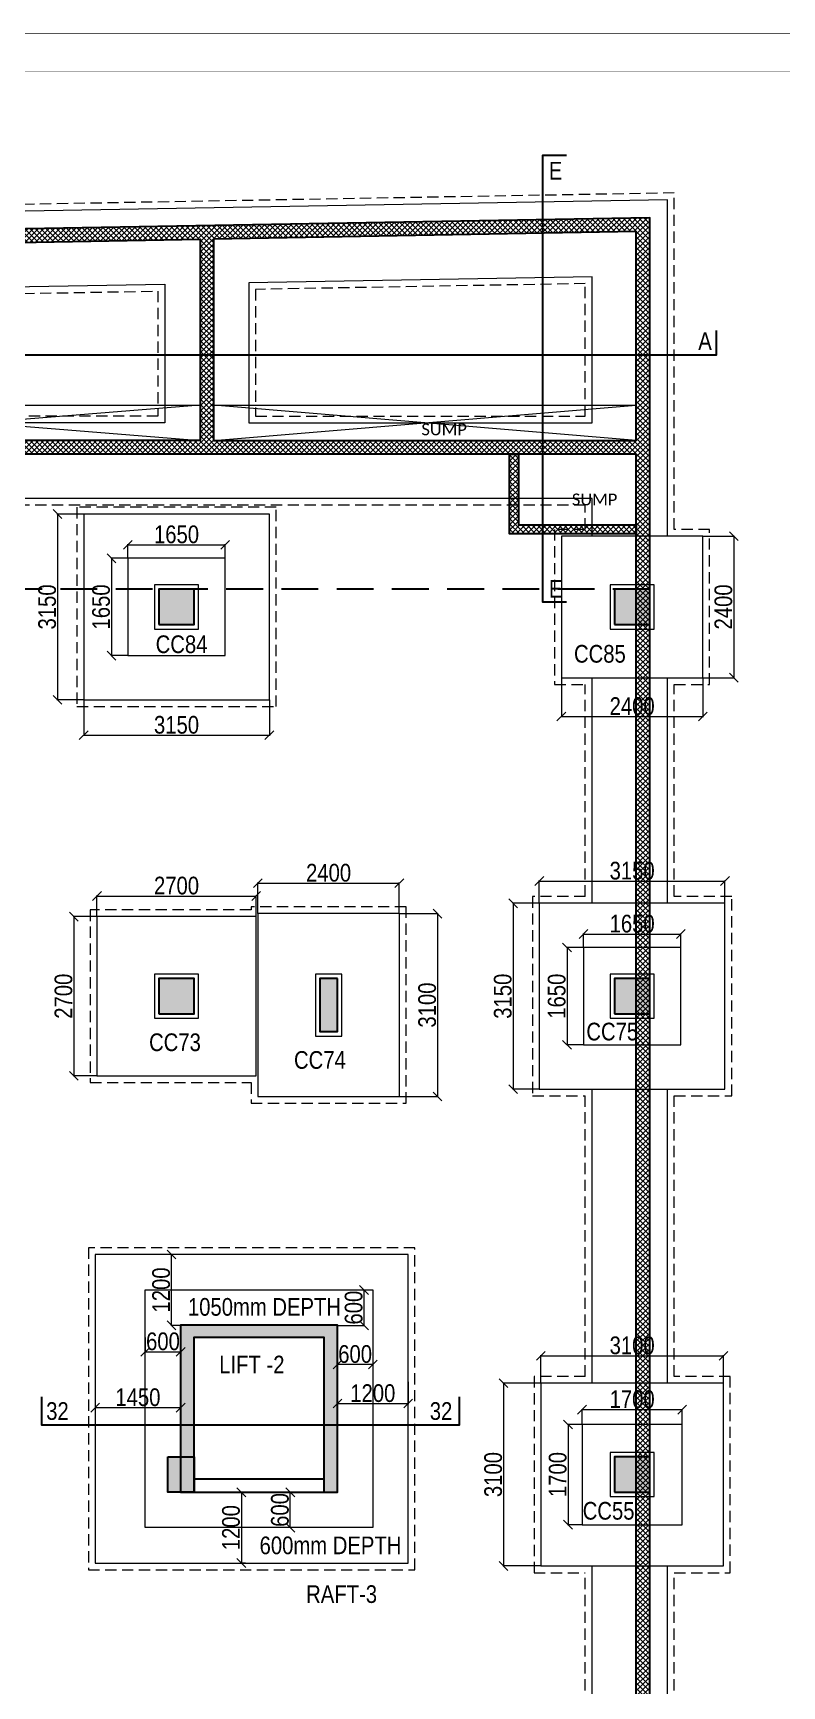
# Model space of a CAD drawing. Header units: millimetres. Extents: x 1112055 to 3390982, y -148532 to 766891.
# Drawn here: x 2920605 to 2933311, y 348168 to 376192 of the extents above; entities that cross this region are included whole.
import ezdxf

# ---------------------------------------------------------------- set-up
doc = ezdxf.new("R2010")
doc.units = ezdxf.units.MM
doc.header["$PDMODE"] = 35
doc.header["$PDSIZE"] = -25
doc.linetypes.add('DASHED2', pattern=[0.375, 0.25, -0.125])
doc.linetypes.add('Hidden', pattern=[9.525, 6.35, -3.175])
for name, color, linetype, lineweight in [('A_Cut-out', 251, 'Continuous', 9), ('B COL. NO.', 3, 'Continuous', 20), ('B FINAL COLUMN', 1, 'Continuous', 30), ('B FOOTING', 49, 'Continuous', 20), ('B FOOTING DIM', 234, 'Continuous', 9), ('B HATCH', 250, 'Continuous', 0), ('B P.C.C', 251, 'Continuous', 0), ('B TITLE BLOCK', 250, 'Continuous', 0)]:
    doc.layers.add(name, color=color, linetype=linetype, lineweight=lineweight)
doc.layers.add('B Pedestal', color=7, linetype='Continuous', lineweight=9, true_color=0x5c8948)
doc.layers.add('B-COL HT', color=7, linetype='Continuous', lineweight=0, true_color=0x4e4f45)
doc.layers.add('SXO-TEXT-AREA LOCATION', color=7, linetype='Continuous')
doc.styles.get("Standard").update_dxf_attribs({"font": 'arial.ttf'})
doc.styles.add('SWINC', font='swissc.ttf')
doc.dimstyles.new('BHOOMI', dxfattribs={"dimtxt": 230, "dimasz": 150, "dimexe": 10, "dimexo": 0, "dimgap": 25, "dimtad": 1, "dimdec": 0, "dimzin": 0, "dimdsep": 46, "dimtxsty": 'SWINC', "dimblk": 'OBLIQUE', "dimcen": 0.09, "dimclrd": 250, "dimclre": 250, "dimclrt": 256, "dimaunit": 1, "dimadec": 3, "dimazin": 0, "dimtfac": 1, "dimtdec": 0, "dimtofl": 0, "dimtmove": 1, "dimatfit": 3, "dimfxl": 100, "dimtolj": 1, "dimtzin": 0, "dimlwd": 9, "dimlwe": 5, "dimarcsym": 0})

# ---------------------------------------------------------------- blocks, each defined once
blk = doc.blocks.new('_Oblique')
at = {"color": 0, "linetype": 'ByBlock', "lineweight": -2}
blk.add_line((-0.5, -0.5), (0.5, 0.5), dxfattribs=at)
blk = doc.blocks.new('*D4994')
at = {"layer": 'B FOOTING DIM', "color": 250, "lineweight": 5, "ltscale": 0.5, "transparency": 16777216}
for p, q in [((2929944, 360687), (2929944, 360926)), ((2929944, 360916), (2931594, 360916)), ((2931594, 360687), (2931594, 360926))]:
    blk.add_line(p, q, dxfattribs=at)
at = {"layer": 'Defpoints', "color": 0, "transparency": 16777216}
for p in [(2929944, 360687), (2931594, 360916), (2931594, 360687)]:
    blk.add_point(p, dxfattribs=at)
at = {"layer": 'B FOOTING DIM', "color": 250, "lineweight": 5, "transparency": 16777216, "xscale": 150, "yscale": 150, "zscale": 150, "rotation": 180}
blk.add_blockref('_Oblique', (2929944, 360916), dxfattribs=at)
at = {"layer": 'B FOOTING DIM', "color": 250, "lineweight": 5, "transparency": 16777216, "xscale": 150, "yscale": 150, "zscale": 150}
blk.add_blockref('_Oblique', (2931594, 360916), dxfattribs=at)
at = {"layer": 'B FOOTING DIM', "transparency": 16777216, "insert": (2930769, 361091), "char_height": 300, "attachment_point": 5, "style": 'SWINC'}
blk.add_mtext('\\A1;1650', dxfattribs=at)
blk = doc.blocks.new('*D4995')
at = {"layer": 'B FOOTING DIM', "color": 250, "lineweight": 5, "ltscale": 0.5, "transparency": 16777216}
for p, q in [((2929944, 360687), (2929655, 360687)), ((2929665, 360687), (2929665, 359037)), ((2929944, 359037), (2929655, 359037))]:
    blk.add_line(p, q, dxfattribs=at)
at = {"layer": 'Defpoints', "color": 0, "transparency": 16777216}
for p in [(2929944, 360687), (2929665, 359037), (2929944, 359037)]:
    blk.add_point(p, dxfattribs=at)
at = {"layer": 'B FOOTING DIM', "color": 250, "lineweight": 5, "transparency": 16777216, "xscale": 150, "yscale": 150, "zscale": 150}
for p, rotation in [((2929665, 360687), 90), ((2929665, 359037), 270)]:
    blk.add_blockref('_Oblique', p, dxfattribs=dict(at, rotation=rotation))
at = {"layer": 'B FOOTING DIM', "transparency": 16777216, "insert": (2929490, 359862), "char_height": 300, "attachment_point": 5, "rotation": 90, "style": 'SWINC'}
blk.add_mtext('\\A1;1650', dxfattribs=at)
blk = doc.blocks.new('*D4996')
at = {"layer": 'B FOOTING DIM', "color": 250, "lineweight": 5, "ltscale": 0.5, "transparency": 16777216}
for p, q in [((2929194, 361437), (2929194, 361824)), ((2929194, 361814), (2932344, 361814)), ((2932344, 361437), (2932344, 361824))]:
    blk.add_line(p, q, dxfattribs=at)
at = {"layer": 'Defpoints', "color": 0, "transparency": 16777216}
for p in [(2932344, 361814), (2929194, 361437), (2932344, 361437)]:
    blk.add_point(p, dxfattribs=at)
at = {"layer": 'B FOOTING DIM', "color": 250, "lineweight": 5, "transparency": 16777216, "xscale": 150, "yscale": 150, "zscale": 150, "rotation": 180}
blk.add_blockref('_Oblique', (2929194, 361814), dxfattribs=at)
at = {"layer": 'B FOOTING DIM', "color": 250, "lineweight": 5, "transparency": 16777216, "xscale": 150, "yscale": 150, "zscale": 150}
blk.add_blockref('_Oblique', (2932344, 361814), dxfattribs=at)
at = {"layer": 'B FOOTING DIM', "transparency": 16777216, "insert": (2930769, 361989), "char_height": 300, "attachment_point": 5, "style": 'SWINC'}
blk.add_mtext('\\A1;3150', dxfattribs=at)
blk = doc.blocks.new('*D4997')
at = {"layer": 'B FOOTING DIM', "color": 250, "lineweight": 5, "ltscale": 0.5, "transparency": 16777216}
for p, q in [((2929194, 361437), (2928740, 361437)), ((2928750, 361437), (2928750, 358287)), ((2929194, 358287), (2928740, 358287))]:
    blk.add_line(p, q, dxfattribs=at)
at = {"layer": 'Defpoints', "color": 0, "transparency": 16777216}
for p in [(2929194, 361437), (2928750, 358287), (2929194, 358287)]:
    blk.add_point(p, dxfattribs=at)
at = {"layer": 'B FOOTING DIM', "color": 250, "lineweight": 5, "transparency": 16777216, "xscale": 150, "yscale": 150, "zscale": 150}
for p, rotation in [((2928750, 361437), 90), ((2928750, 358287), 270)]:
    blk.add_blockref('_Oblique', p, dxfattribs=dict(at, rotation=rotation))
at = {"layer": 'B FOOTING DIM', "transparency": 16777216, "insert": (2928575, 359862), "char_height": 300, "attachment_point": 5, "rotation": 90, "style": 'SWINC'}
blk.add_mtext('\\A1;3150', dxfattribs=at)
blk = doc.blocks.new('*D4998')
at = {"layer": 'B FOOTING DIM', "color": 250, "lineweight": 5, "ltscale": 0.5, "transparency": 16777216}
for p, q in [((2922214, 367287), (2922214, 367526)), ((2922214, 367516), (2923864, 367516)), ((2923864, 367287), (2923864, 367526))]:
    blk.add_line(p, q, dxfattribs=at)
at = {"layer": 'Defpoints', "color": 0, "transparency": 16777216}
for p in [(2923864, 367516), (2922214, 367287), (2923864, 367287)]:
    blk.add_point(p, dxfattribs=at)
at = {"layer": 'B FOOTING DIM', "color": 250, "lineweight": 5, "transparency": 16777216, "xscale": 150, "yscale": 150, "zscale": 150, "rotation": 180}
blk.add_blockref('_Oblique', (2922214, 367516), dxfattribs=at)
at = {"layer": 'B FOOTING DIM', "color": 250, "lineweight": 5, "transparency": 16777216, "xscale": 150, "yscale": 150, "zscale": 150}
blk.add_blockref('_Oblique', (2923864, 367516), dxfattribs=at)
at = {"layer": 'B FOOTING DIM', "transparency": 16777216, "insert": (2923039, 367691), "char_height": 300, "attachment_point": 5, "style": 'SWINC'}
blk.add_mtext('\\A1;1650', dxfattribs=at)
blk = doc.blocks.new('*D4999')
at = {"layer": 'B FOOTING DIM', "color": 250, "lineweight": 5, "ltscale": 0.5, "transparency": 16777216}
for p, q in [((2922214, 367287), (2921925, 367287)), ((2921935, 367287), (2921935, 365637)), ((2922214, 365637), (2921925, 365637))]:
    blk.add_line(p, q, dxfattribs=at)
at = {"layer": 'Defpoints', "color": 0, "transparency": 16777216}
for p in [(2922214, 367287), (2921935, 365637), (2922214, 365637)]:
    blk.add_point(p, dxfattribs=at)
at = {"layer": 'B FOOTING DIM', "color": 250, "lineweight": 5, "transparency": 16777216, "xscale": 150, "yscale": 150, "zscale": 150}
for p, rotation in [((2921935, 367287), 90), ((2921935, 365637), 270)]:
    blk.add_blockref('_Oblique', p, dxfattribs=dict(at, rotation=rotation))
at = {"layer": 'B FOOTING DIM', "transparency": 16777216, "insert": (2921760, 366462), "char_height": 300, "attachment_point": 5, "rotation": 90, "style": 'SWINC'}
blk.add_mtext('\\A1;1650', dxfattribs=at)
blk = doc.blocks.new('*D5000')
at = {"layer": 'B FOOTING DIM', "color": 250, "lineweight": 5, "ltscale": 0.5, "transparency": 16777216}
for p, q in [((2921464, 364887), (2921464, 364277)), ((2924614, 364887), (2924614, 364277)), ((2921464, 364287), (2924614, 364287))]:
    blk.add_line(p, q, dxfattribs=at)
at = {"layer": 'Defpoints', "color": 0, "transparency": 16777216}
for p in [(2921464, 364887), (2924614, 364887), (2924614, 364287)]:
    blk.add_point(p, dxfattribs=at)
at = {"layer": 'B FOOTING DIM', "color": 250, "lineweight": 5, "transparency": 16777216, "xscale": 150, "yscale": 150, "zscale": 150, "rotation": 180}
blk.add_blockref('_Oblique', (2921464, 364287), dxfattribs=at)
at = {"layer": 'B FOOTING DIM', "color": 250, "lineweight": 5, "transparency": 16777216, "xscale": 150, "yscale": 150, "zscale": 150}
blk.add_blockref('_Oblique', (2924614, 364287), dxfattribs=at)
at = {"layer": 'B FOOTING DIM', "transparency": 16777216, "insert": (2923039, 364462), "char_height": 300, "attachment_point": 5, "style": 'SWINC'}
blk.add_mtext('\\A1;3150', dxfattribs=at)
blk = doc.blocks.new('*D5001')
at = {"layer": 'B FOOTING DIM', "color": 250, "lineweight": 5, "ltscale": 0.5, "transparency": 16777216}
for p, q in [((2921464, 368037), (2921010, 368037)), ((2921020, 368037), (2921020, 364887)), ((2921464, 364887), (2921010, 364887))]:
    blk.add_line(p, q, dxfattribs=at)
at = {"layer": 'Defpoints', "color": 0, "transparency": 16777216}
for p in [(2921464, 368037), (2921020, 364887), (2921464, 364887)]:
    blk.add_point(p, dxfattribs=at)
at = {"layer": 'B FOOTING DIM', "color": 250, "lineweight": 5, "transparency": 16777216, "xscale": 150, "yscale": 150, "zscale": 150}
for p, rotation in [((2921020, 368037), 90), ((2921020, 364887), 270)]:
    blk.add_blockref('_Oblique', p, dxfattribs=dict(at, rotation=rotation))
at = {"layer": 'B FOOTING DIM', "transparency": 16777216, "insert": (2920845, 366462), "char_height": 300, "attachment_point": 5, "rotation": 90, "style": 'SWINC'}
blk.add_mtext('\\A1;3150', dxfattribs=at)
blk = doc.blocks.new('*D5006')
at = {"layer": 'B FOOTING DIM', "color": 250, "lineweight": 5, "ltscale": 0.5, "transparency": 16777216}
for p, q in [((2929219, 353302), (2929219, 353776)), ((2929219, 353766), (2932319, 353766)), ((2932319, 353302), (2932319, 353776))]:
    blk.add_line(p, q, dxfattribs=at)
at = {"layer": 'Defpoints', "color": 0, "transparency": 16777216}
for p in [(2932319, 353766), (2929219, 353302), (2932319, 353302)]:
    blk.add_point(p, dxfattribs=at)
at = {"layer": 'B FOOTING DIM', "color": 250, "lineweight": 5, "transparency": 16777216, "xscale": 150, "yscale": 150, "zscale": 150, "rotation": 180}
blk.add_blockref('_Oblique', (2929219, 353766), dxfattribs=at)
at = {"layer": 'B FOOTING DIM', "color": 250, "lineweight": 5, "transparency": 16777216, "xscale": 150, "yscale": 150, "zscale": 150}
blk.add_blockref('_Oblique', (2932319, 353766), dxfattribs=at)
at = {"layer": 'B FOOTING DIM', "transparency": 16777216, "insert": (2930769, 353941), "char_height": 300, "attachment_point": 5, "style": 'SWINC'}
blk.add_mtext('\\A1;3100', dxfattribs=at)
blk = doc.blocks.new('*D5007')
at = {"layer": 'B FOOTING DIM', "color": 250, "lineweight": 5, "ltscale": 0.5, "transparency": 16777216}
for p, q in [((2929219, 353302), (2928577, 353302)), ((2928587, 353302), (2928587, 350202)), ((2929219, 350202), (2928577, 350202))]:
    blk.add_line(p, q, dxfattribs=at)
at = {"layer": 'Defpoints', "color": 0, "transparency": 16777216}
for p in [(2929219, 353302), (2928587, 350202), (2929219, 350202)]:
    blk.add_point(p, dxfattribs=at)
at = {"layer": 'B FOOTING DIM', "color": 250, "lineweight": 5, "transparency": 16777216, "xscale": 150, "yscale": 150, "zscale": 150}
for p, rotation in [((2928587, 353302), 90), ((2928587, 350202), 270)]:
    blk.add_blockref('_Oblique', p, dxfattribs=dict(at, rotation=rotation))
at = {"layer": 'B FOOTING DIM', "transparency": 16777216, "insert": (2928412, 351752), "char_height": 300, "attachment_point": 5, "rotation": 90, "style": 'SWINC'}
blk.add_mtext('\\A1;3100', dxfattribs=at)
blk = doc.blocks.new('*D5008')
at = {"layer": 'B FOOTING DIM', "color": 250, "lineweight": 5, "ltscale": 0.5, "transparency": 16777216}
for p, q in [((2929919, 352602), (2929672, 352602)), ((2929682, 352602), (2929682, 350902)), ((2929919, 350902), (2929672, 350902))]:
    blk.add_line(p, q, dxfattribs=at)
at = {"layer": 'Defpoints', "color": 0, "transparency": 16777216}
for p in [(2929919, 352602), (2929682, 350902), (2929919, 350902)]:
    blk.add_point(p, dxfattribs=at)
at = {"layer": 'B FOOTING DIM', "color": 250, "lineweight": 5, "transparency": 16777216, "xscale": 150, "yscale": 150, "zscale": 150}
for p, rotation in [((2929682, 352602), 90), ((2929682, 350902), 270)]:
    blk.add_blockref('_Oblique', p, dxfattribs=dict(at, rotation=rotation))
at = {"layer": 'B FOOTING DIM', "transparency": 16777216, "insert": (2929507, 351752), "char_height": 300, "attachment_point": 5, "rotation": 90, "style": 'SWINC'}
blk.add_mtext('\\A1;1700', dxfattribs=at)
blk = doc.blocks.new('*D5009')
at = {"layer": 'B FOOTING DIM', "color": 250, "lineweight": 5, "ltscale": 0.5, "transparency": 16777216}
for p, q in [((2929919, 352602), (2929919, 352863)), ((2929919, 352853), (2931619, 352853)), ((2931619, 352602), (2931619, 352863))]:
    blk.add_line(p, q, dxfattribs=at)
at = {"layer": 'Defpoints', "color": 0, "transparency": 16777216}
for p in [(2931619, 352853), (2929919, 352602), (2931619, 352602)]:
    blk.add_point(p, dxfattribs=at)
at = {"layer": 'B FOOTING DIM', "color": 250, "lineweight": 5, "transparency": 16777216, "xscale": 150, "yscale": 150, "zscale": 150, "rotation": 180}
blk.add_blockref('_Oblique', (2929919, 352853), dxfattribs=at)
at = {"layer": 'B FOOTING DIM', "color": 250, "lineweight": 5, "transparency": 16777216, "xscale": 150, "yscale": 150, "zscale": 150}
blk.add_blockref('_Oblique', (2931619, 352853), dxfattribs=at)
at = {"layer": 'B FOOTING DIM', "transparency": 16777216, "insert": (2930769, 353028), "char_height": 300, "attachment_point": 5, "style": 'SWINC'}
blk.add_mtext('\\A1;1700', dxfattribs=at)
blk = doc.blocks.new('*D5014')
at = {"layer": 'B FOOTING DIM', "color": 250, "lineweight": 5, "ltscale": 0.5, "transparency": 16777216}
for p, q in [((2929569, 365262), (2929569, 364594)), ((2931969, 365262), (2931969, 364594)), ((2929569, 364604), (2931969, 364604))]:
    blk.add_line(p, q, dxfattribs=at)
at = {"layer": 'Defpoints', "color": 0, "transparency": 16777216}
for p in [(2929569, 365262), (2931969, 365262), (2931969, 364604)]:
    blk.add_point(p, dxfattribs=at)
at = {"layer": 'B FOOTING DIM', "color": 250, "lineweight": 5, "transparency": 16777216, "xscale": 150, "yscale": 150, "zscale": 150, "rotation": 180}
blk.add_blockref('_Oblique', (2929569, 364604), dxfattribs=at)
at = {"layer": 'B FOOTING DIM', "color": 250, "lineweight": 5, "transparency": 16777216, "xscale": 150, "yscale": 150, "zscale": 150}
blk.add_blockref('_Oblique', (2931969, 364604), dxfattribs=at)
at = {"layer": 'B FOOTING DIM', "transparency": 16777216, "insert": (2930769, 364779), "char_height": 300, "attachment_point": 5, "style": 'SWINC'}
blk.add_mtext('\\A1;2400', dxfattribs=at)
blk = doc.blocks.new('*D5015')
at = {"layer": 'B FOOTING DIM', "color": 250, "lineweight": 5, "ltscale": 0.5, "transparency": 16777216}
for p, q in [((2931969, 367662), (2932503, 367662)), ((2932493, 367662), (2932493, 365262)), ((2931969, 365262), (2932503, 365262))]:
    blk.add_line(p, q, dxfattribs=at)
at = {"layer": 'Defpoints', "color": 0, "transparency": 16777216}
for p in [(2931969, 367662), (2931969, 365262), (2932493, 365262)]:
    blk.add_point(p, dxfattribs=at)
at = {"layer": 'B FOOTING DIM', "color": 250, "lineweight": 5, "transparency": 16777216, "xscale": 150, "yscale": 150, "zscale": 150}
for p, rotation in [((2932493, 367662), 90), ((2932493, 365262), 270)]:
    blk.add_blockref('_Oblique', p, dxfattribs=dict(at, rotation=rotation))
at = {"layer": 'B FOOTING DIM', "transparency": 16777216, "insert": (2932318, 366462), "char_height": 300, "attachment_point": 5, "rotation": 90, "style": 'SWINC'}
blk.add_mtext('\\A1;2400', dxfattribs=at)
blk = doc.blocks.new('*D5056')
at = {"layer": 'B FOOTING DIM', "color": 250, "lineweight": 5, "ltscale": 0.5, "transparency": 16777216}
for p, q in [((2921689, 361212), (2921689, 361571)), ((2921689, 361561), (2924389, 361561)), ((2924389, 361212), (2924389, 361571))]:
    blk.add_line(p, q, dxfattribs=at)
at = {"layer": 'Defpoints', "color": 0, "transparency": 16777216}
for p in [(2924389, 361561), (2921689, 361212), (2924389, 361212)]:
    blk.add_point(p, dxfattribs=at)
at = {"layer": 'B FOOTING DIM', "color": 250, "lineweight": 5, "transparency": 16777216, "xscale": 150, "yscale": 150, "zscale": 150, "rotation": 180}
blk.add_blockref('_Oblique', (2921689, 361561), dxfattribs=at)
at = {"layer": 'B FOOTING DIM', "color": 250, "lineweight": 5, "transparency": 16777216, "xscale": 150, "yscale": 150, "zscale": 150}
blk.add_blockref('_Oblique', (2924389, 361561), dxfattribs=at)
at = {"layer": 'B FOOTING DIM', "transparency": 16777216, "insert": (2923039, 361736), "char_height": 300, "attachment_point": 5, "style": 'SWINC'}
blk.add_mtext('\\A1;2700', dxfattribs=at)
blk = doc.blocks.new('*D5057')
at = {"layer": 'B FOOTING DIM', "color": 250, "lineweight": 5, "ltscale": 0.5, "transparency": 16777216}
for p, q in [((2921689, 361212), (2921287, 361212)), ((2921297, 361212), (2921297, 358512)), ((2921689, 358512), (2921287, 358512))]:
    blk.add_line(p, q, dxfattribs=at)
at = {"layer": 'Defpoints', "color": 0, "transparency": 16777216}
for p in [(2921689, 361212), (2921297, 358512), (2921689, 358512)]:
    blk.add_point(p, dxfattribs=at)
at = {"layer": 'B FOOTING DIM', "color": 250, "lineweight": 5, "transparency": 16777216, "xscale": 150, "yscale": 150, "zscale": 150}
for p, rotation in [((2921297, 361212), 90), ((2921297, 358512), 270)]:
    blk.add_blockref('_Oblique', p, dxfattribs=dict(at, rotation=rotation))
at = {"layer": 'B FOOTING DIM', "transparency": 16777216, "insert": (2921122, 359862), "char_height": 300, "attachment_point": 5, "rotation": 90, "style": 'SWINC'}
blk.add_mtext('\\A1;2700', dxfattribs=at)
blk = doc.blocks.new('*D5058')
at = {"layer": 'B FOOTING DIM', "color": 250, "lineweight": 5, "ltscale": 0.5, "transparency": 16777216}
for p, q in [((2924419, 361262), (2924419, 361789)), ((2926819, 361262), (2926819, 361789)), ((2924419, 361779), (2926819, 361779))]:
    blk.add_line(p, q, dxfattribs=at)
at = {"layer": 'Defpoints', "color": 0, "transparency": 16777216}
for p in [(2926819, 361779), (2924419, 361262), (2926819, 361262)]:
    blk.add_point(p, dxfattribs=at)
at = {"layer": 'B FOOTING DIM', "color": 250, "lineweight": 5, "transparency": 16777216, "xscale": 150, "yscale": 150, "zscale": 150, "rotation": 180}
blk.add_blockref('_Oblique', (2924419, 361779), dxfattribs=at)
at = {"layer": 'B FOOTING DIM', "color": 250, "lineweight": 5, "transparency": 16777216, "xscale": 150, "yscale": 150, "zscale": 150}
blk.add_blockref('_Oblique', (2926819, 361779), dxfattribs=at)
at = {"layer": 'B FOOTING DIM', "transparency": 16777216, "insert": (2925619, 361954), "char_height": 300, "attachment_point": 5, "style": 'SWINC'}
blk.add_mtext('\\A1;2400', dxfattribs=at)
blk = doc.blocks.new('*D5059')
at = {"layer": 'B FOOTING DIM', "color": 250, "lineweight": 5, "ltscale": 0.5, "transparency": 16777216}
for p, q in [((2926819, 361262), (2927477, 361262)), ((2927467, 361262), (2927467, 358162)), ((2926819, 358162), (2927477, 358162))]:
    blk.add_line(p, q, dxfattribs=at)
at = {"layer": 'Defpoints', "color": 0, "transparency": 16777216}
for p in [(2926819, 361262), (2926819, 358162), (2927467, 358162)]:
    blk.add_point(p, dxfattribs=at)
at = {"layer": 'B FOOTING DIM', "color": 250, "lineweight": 5, "transparency": 16777216, "xscale": 150, "yscale": 150, "zscale": 150}
for p, rotation in [((2927467, 361262), 90), ((2927467, 358162), 270)]:
    blk.add_blockref('_Oblique', p, dxfattribs=dict(at, rotation=rotation))
at = {"layer": 'B FOOTING DIM', "transparency": 16777216, "insert": (2927292, 359712), "char_height": 300, "attachment_point": 5, "rotation": 90, "style": 'SWINC'}
blk.add_mtext('\\A1;3100', dxfattribs=at)
blk = doc.blocks.new('*D5120')
at = {"layer": 'B FOOTING DIM', "color": 250, "lineweight": 5, "ltscale": 0.5, "transparency": 16777216}
for p, q in [((2922984, 355482), (2922944, 355482)), ((2922954, 354282), (2922954, 355482)), ((2923109, 354282), (2922944, 354282))]:
    blk.add_line(p, q, dxfattribs=at)
at = {"layer": 'Defpoints', "color": 0, "transparency": 16777216}
for p in [(2922954, 355482), (2922984, 355482), (2923109, 354282)]:
    blk.add_point(p, dxfattribs=at)
at = {"layer": 'B FOOTING DIM', "color": 250, "lineweight": 5, "transparency": 16777216, "xscale": 150, "yscale": 150, "zscale": 150}
for p, rotation in [((2922954, 355482), 90), ((2922954, 354282), 270)]:
    blk.add_blockref('_Oblique', p, dxfattribs=dict(at, rotation=rotation))
at = {"layer": 'B FOOTING DIM', "transparency": 16777216, "insert": (2922779, 354882), "char_height": 300, "attachment_point": 5, "rotation": 90, "style": 'SWINC'}
blk.add_mtext('\\A1;1200', dxfattribs=at)
blk = doc.blocks.new('*D5121')
at = {"layer": 'B FOOTING DIM', "color": 250, "lineweight": 5, "ltscale": 0.5, "transparency": 16777216}
for p, q in [((2921659, 352986), (2921659, 352876)), ((2923109, 352886), (2921659, 352886)), ((2923109, 352986), (2923109, 352876))]:
    blk.add_line(p, q, dxfattribs=at)
at = {"layer": 'Defpoints', "color": 0, "transparency": 16777216}
for p in [(2921659, 352986), (2921659, 352886), (2923109, 352986)]:
    blk.add_point(p, dxfattribs=at)
at = {"layer": 'B FOOTING DIM', "color": 250, "lineweight": 5, "transparency": 16777216, "xscale": 150, "yscale": 150, "zscale": 150, "rotation": 180}
blk.add_blockref('_Oblique', (2921659, 352886), dxfattribs=at)
at = {"layer": 'B FOOTING DIM', "color": 250, "lineweight": 5, "transparency": 16777216, "xscale": 150, "yscale": 150, "zscale": 150}
blk.add_blockref('_Oblique', (2923109, 352886), dxfattribs=at)
at = {"layer": 'B FOOTING DIM', "transparency": 16777216, "insert": (2922384, 353061), "char_height": 300, "attachment_point": 5, "style": 'SWINC'}
blk.add_mtext('\\A1;1450', dxfattribs=at)
blk = doc.blocks.new('*D5122')
at = {"layer": 'B FOOTING DIM', "color": 250, "lineweight": 5, "ltscale": 0.5, "transparency": 16777216}
for p, q in [((2925769, 353326), (2925769, 352946)), ((2926969, 353326), (2926969, 352946)), ((2925769, 352956), (2926969, 352956))]:
    blk.add_line(p, q, dxfattribs=at)
at = {"layer": 'Defpoints', "color": 0, "transparency": 16777216}
for p in [(2925769, 353326), (2926969, 353326), (2926969, 352956)]:
    blk.add_point(p, dxfattribs=at)
at = {"layer": 'B FOOTING DIM', "color": 250, "lineweight": 5, "transparency": 16777216, "xscale": 150, "yscale": 150, "zscale": 150, "rotation": 180}
blk.add_blockref('_Oblique', (2925769, 352956), dxfattribs=at)
at = {"layer": 'B FOOTING DIM', "color": 250, "lineweight": 5, "transparency": 16777216, "xscale": 150, "yscale": 150, "zscale": 150}
blk.add_blockref('_Oblique', (2926969, 352956), dxfattribs=at)
at = {"layer": 'B FOOTING DIM', "transparency": 16777216, "insert": (2926369, 353131), "char_height": 300, "attachment_point": 5, "style": 'SWINC'}
blk.add_mtext('\\A1;1200', dxfattribs=at)
blk = doc.blocks.new('*D5137')
at = {"layer": 'B FOOTING DIM', "color": 250, "lineweight": 5, "ltscale": 0.5, "transparency": 16777216}
for p, q in [((2924209, 351452), (2924129, 351452)), ((2924139, 351452), (2924139, 350252)), ((2924209, 350252), (2924129, 350252))]:
    blk.add_line(p, q, dxfattribs=at)
at = {"layer": 'Defpoints', "color": 0, "transparency": 16777216}
for p in [(2924209, 351452), (2924139, 350252), (2924209, 350252)]:
    blk.add_point(p, dxfattribs=at)
at = {"layer": 'B FOOTING DIM', "color": 250, "lineweight": 5, "transparency": 16777216, "xscale": 150, "yscale": 150, "zscale": 150}
for p, rotation in [((2924139, 351452), 90), ((2924139, 350252), 270)]:
    blk.add_blockref('_Oblique', p, dxfattribs=dict(at, rotation=rotation))
at = {"layer": 'B FOOTING DIM', "transparency": 16777216, "insert": (2923964, 350852), "char_height": 300, "attachment_point": 5, "rotation": 90, "style": 'SWINC'}
blk.add_mtext('\\A1;1200', dxfattribs=at)
blk = doc.blocks.new('*D5142')
at = {"layer": 'B FOOTING DIM', "color": 250, "lineweight": 5, "ltscale": 0.5, "transparency": 16777216}
for p, q in [((2924969, 351452), (2924979, 351452)), ((2924969, 350852), (2924969, 351452)), ((2924969, 350852), (2924979, 350852))]:
    blk.add_line(p, q, dxfattribs=at)
at = {"layer": 'Defpoints', "color": 0, "transparency": 16777216}
for p in [(2924969, 351452), (2924969, 351452), (2924969, 350852)]:
    blk.add_point(p, dxfattribs=at)
at = {"layer": 'B FOOTING DIM', "color": 250, "lineweight": 5, "transparency": 16777216, "xscale": 150, "yscale": 150, "zscale": 150}
for p, rotation in [((2924969, 351452), 90), ((2924969, 350852), 270)]:
    blk.add_blockref('_Oblique', p, dxfattribs=dict(at, rotation=rotation))
at = {"layer": 'B FOOTING DIM', "transparency": 16777216, "insert": (2924794, 351152), "char_height": 300, "attachment_point": 5, "rotation": 90, "style": 'SWINC'}
blk.add_mtext('\\A1;600', dxfattribs=at)
blk = doc.blocks.new('*D5143')
at = {"layer": 'B FOOTING DIM', "color": 250, "lineweight": 5, "ltscale": 0.5, "transparency": 16777216}
for p, q in [((2922509, 354076), (2922509, 353824)), ((2923109, 354076), (2923109, 353824)), ((2922509, 353834), (2923109, 353834))]:
    blk.add_line(p, q, dxfattribs=at)
at = {"layer": 'Defpoints', "color": 0, "transparency": 16777216}
for p in [(2922509, 354076), (2923109, 354076), (2923109, 353834)]:
    blk.add_point(p, dxfattribs=at)
at = {"layer": 'B FOOTING DIM', "color": 250, "lineweight": 5, "transparency": 16777216, "xscale": 150, "yscale": 150, "zscale": 150, "rotation": 180}
blk.add_blockref('_Oblique', (2922509, 353834), dxfattribs=at)
at = {"layer": 'B FOOTING DIM', "color": 250, "lineweight": 5, "transparency": 16777216, "xscale": 150, "yscale": 150, "zscale": 150}
blk.add_blockref('_Oblique', (2923109, 353834), dxfattribs=at)
at = {"layer": 'B FOOTING DIM', "transparency": 16777216, "insert": (2922809, 354009), "char_height": 300, "attachment_point": 5, "style": 'SWINC'}
blk.add_mtext('\\A1;600', dxfattribs=at)
blk = doc.blocks.new('*D5144')
at = {"layer": 'B FOOTING DIM', "color": 250, "lineweight": 5, "ltscale": 0.5, "transparency": 16777216}
for p, q in [((2925769, 353861), (2925769, 353609)), ((2926369, 353861), (2926369, 353609)), ((2926369, 353619), (2925769, 353619))]:
    blk.add_line(p, q, dxfattribs=at)
at = {"layer": 'Defpoints', "color": 0, "transparency": 16777216}
for p in [(2925769, 353861), (2926369, 353861), (2925769, 353619)]:
    blk.add_point(p, dxfattribs=at)
at = {"layer": 'B FOOTING DIM', "color": 250, "lineweight": 5, "transparency": 16777216, "xscale": 150, "yscale": 150, "zscale": 150, "rotation": 180}
blk.add_blockref('_Oblique', (2925769, 353619), dxfattribs=at)
at = {"layer": 'B FOOTING DIM', "color": 250, "lineweight": 5, "transparency": 16777216, "xscale": 150, "yscale": 150, "zscale": 150}
blk.add_blockref('_Oblique', (2926369, 353619), dxfattribs=at)
at = {"layer": 'B FOOTING DIM', "transparency": 16777216, "insert": (2926069, 353794), "char_height": 300, "attachment_point": 5, "style": 'SWINC'}
blk.add_mtext('\\A1;600', dxfattribs=at)
blk = doc.blocks.new('*D5151')
at = {"layer": 'B FOOTING DIM', "color": 250, "lineweight": 5, "ltscale": 0.5, "transparency": 16777216}
for p, q in [((2925769, 354882), (2926230, 354882)), ((2926220, 354282), (2926220, 354882)), ((2925769, 354282), (2926230, 354282))]:
    blk.add_line(p, q, dxfattribs=at)
at = {"layer": 'Defpoints', "color": 0, "transparency": 16777216}
for p in [(2925769, 354882), (2926220, 354882), (2925769, 354282)]:
    blk.add_point(p, dxfattribs=at)
at = {"layer": 'B FOOTING DIM', "color": 250, "lineweight": 5, "transparency": 16777216, "xscale": 150, "yscale": 150, "zscale": 150}
for p, rotation in [((2926220, 354882), 90), ((2926220, 354282), 270)]:
    blk.add_blockref('_Oblique', p, dxfattribs=dict(at, rotation=rotation))
at = {"layer": 'B FOOTING DIM', "transparency": 16777216, "insert": (2926045, 354582), "char_height": 300, "attachment_point": 5, "rotation": 90, "style": 'SWINC'}
blk.add_mtext('\\A1;600', dxfattribs=at)

msp = doc.modelspace()

# ---------------------------------------------------------------- hatches: boundary and pattern name
at = {"layer": 'B HATCH', "lineweight": 0}
h = msp.add_hatch(dxfattribs=at)
h.set_pattern_fill('ANSI37', color=250, scale=20, style=0)
h.set_pattern_definition([(45, (1154208.626, -149308.41), (-44.9012806, 44.9012806), []), (135, (1154208.626, -149308.41), (-44.9012806, -44.9012806), [])])
h.paths.add_polyline_path([(2930839.2, 369281.5), (2930839.2, 372824.4), (2923664.2, 372698.5), (2923664.2, 369281.7)], flags=16)
h.paths.add_polyline_path([(2904975.2, 369828.2), (2909924.2, 369828.2), (2909924.2, 372457.1), (2904975.2, 372370.2)], flags=16)
h.paths.add_polyline_path([(2911814.2, 372490.5), (2912264.2, 372498.4), (2912264.2, 369281.2), (2911814.2, 369281.2)], flags=16)
h.paths.add_polyline_path([(2867749.2, 369013), (2867749.2, 260347.4), (2918209.2, 260347.4), (2918209.2, 300147.4), (2930839.2, 300147.4), (2930839.2, 369051.5), (2911800.8, 369052), (2911800.8, 366392.4), (2911584.2, 366392.4), (2911584.2, 372486.5), (2910154.2, 372461.4), (2910154.2, 366392.4), (2909924.2, 366392.4), (2909924.2, 369598.2), (2900473.2, 369598.2), (2900473.2, 369013)], flags=16)
h.paths.add_polyline_path([(2923438.8, 372694.5), (2923438.8, 369281.7), (2916009.2, 369281.9), (2916009.2, 372564.1)], flags=16)
h.paths.add_polyline_path([(2912494.2, 369282), (2912494.2, 372502.4), (2915779.2, 372560.1), (2915779.2, 369281.9)], flags=16)
h.paths.add_polyline_path([(2900243.2, 369243), (2867519.2, 369243), (2867519.2, 260117.4), (2918439.2, 260117.4), (2918439.2, 299917.4), (2931069.2, 299917.4), (2931069.2, 373058.5), (2904745.2, 372596.5), (2904745.2, 369828.2), (2900243.2, 369828.2)])
at = {"layer": 'B HATCH'}
h = msp.add_hatch(dxfattribs=at)
h.set_pattern_fill('ANSI37', color=250, scale=20, style=0)
h.set_pattern_definition([(45, (1045717.51, -149308.41), (-44.9012806, 44.9012806), []), (135, (1045717.51, -149308.41), (-44.9012806, -44.9012806), [])])
h.paths.add_polyline_path([(2930839.5, 367701.5), (2928689.2, 367701.5), (2928689.2, 369049), (2928839.2, 369051.5), (2928839.2, 367851.5), (2930839.2, 367851.5)])
at = {"layer": 'B-COL HT', "lineweight": 0}
h = msp.add_hatch(color=250, dxfattribs=at)
h.dxf.hatch_style = 1
h.paths.add_polyline_path([(2922739.2, 366162.4), (2923339.2, 366162.4), (2923339.2, 366762.4), (2922739.2, 366762.4)])
h = msp.add_hatch(color=250, dxfattribs=at)
h.dxf.hatch_style = 1
h.paths.add_polyline_path([(2930469.2, 366162.4), (2931069.2, 366162.4), (2931069.2, 366762.4), (2930469.2, 366762.4)])
h = msp.add_hatch(color=250, dxfattribs=at)
h.dxf.hatch_style = 1
h.paths.add_polyline_path([(2922739.2, 359562.4), (2923339.2, 359562.4), (2923339.2, 360162.4), (2922739.2, 360162.4)])
h = msp.add_hatch(color=250, dxfattribs=at)
h.dxf.hatch_style = 1
h.paths.add_polyline_path([(2925769.2, 360162.4), (2925469.2, 360162.4), (2925469.2, 359262.3), (2925769.2, 359262.3)])
h = msp.add_hatch(color=250, dxfattribs=at)
h.dxf.hatch_style = 1
h.paths.add_polyline_path([(2930469.2, 359562.4), (2931069.2, 359562.4), (2931069.2, 360162.4), (2930469.2, 360162.4)])
h = msp.add_hatch(color=250, dxfattribs=at)
h.dxf.hatch_style = 1
h.paths.add_polyline_path([(2925539.2, 351452.4), (2925769.2, 351452.4), (2925769.2, 354282.4), (2923109.2, 354282.4), (2923109.2, 351452.4), (2923339.2, 351452.4), (2923339.2, 354082.4), (2925539.2, 354082.4)])
h = msp.add_hatch(color=250, dxfattribs=at)
h.dxf.hatch_style = 1
h.paths.add_polyline_path([(2922889.2, 352052.4), (2923339.2, 352052.4), (2923339.2, 351452.4), (2922889.2, 351452.4)])
h = msp.add_hatch(color=250, dxfattribs=at)
h.dxf.hatch_style = 1
h.paths.add_polyline_path([(2930469.2, 351452.4), (2931069.2, 351452.4), (2931069.2, 352052.4), (2930469.2, 352052.4)])

# ---------------------------------------------------------------- linework, layer by layer
at = {"color": 6, "lineweight": 30}
for points in [[(2929656.5, 374114.5), (2929247.3, 374114.5), (2929247.3, 366547.1), (2929656.5, 366547.1)], [(2903579.9, 371147.5), (2903579.9, 370738.3), (2932200.8, 370738.3), (2932200.8, 371147.5)], [(2920745.6, 353067.1), (2920745.6, 352597.1), (2927840.3, 352597.1), (2927840.3, 353067.1)]]:
    msp.add_lwpolyline(points, dxfattribs=at)
at = {"color": 16, "linetype": 'DASHED2', "lineweight": 30, "ltscale": 2500}
msp.add_lwpolyline([(2878719.2, 324917.4), (2931069.2, 324917.4), (2931069.2, 366762.4), (2878719.2, 366762.4)], close=True, dxfattribs=at)
at = {"layer": 'A_Cut-out', "ltscale": 10}
for p, q in [((2923438.8, 369881.4), (2916009.2, 369281.9)), ((2916009.2, 369881.4), (2923438.8, 369281.7)), ((2923664.2, 369281.7), (2930839.2, 369881.4)), ((2930839.2, 369281.5), (2923664.2, 369881.4))]:
    msp.add_line(p, q, dxfattribs=at)
for points in [[(2916009.2, 369881.4), (2923438.8, 369881.4)], [(2923664.2, 369881.4), (2930839.2, 369881.4)]]:
    msp.add_lwpolyline(points, dxfattribs=at)
at = {"layer": 'B FINAL COLUMN'}
for p, q in [((2923339.2, 351682.4), (2925539.2, 351682.4)), ((2923339.2, 351452.4), (2925539.2, 351452.4))]:
    msp.add_line(p, q, dxfattribs=at)
at = {"layer": 'B FINAL COLUMN', "color": 16, "lineweight": 30}
msp.add_lwpolyline([(2900243.2, 369243), (2867519.2, 369243), (2867519.2, 260117.4), (2918439.2, 260117.4), (2918439.2, 299917.4), (2931069.2, 299917.4), (2931069.2, 373058.5), (2904745.2, 372596.5), (2904745.2, 369828.2), (2900243.2, 369828.2), (2900243.2, 369243)], dxfattribs=at)
at = {"layer": 'B FINAL COLUMN', "color": 1, "lineweight": 30}
for points in [[(2930839.2, 369281.5), (2930839.2, 372824.4), (2923664.2, 372698.5), (2923664.2, 369281.7), (2930839.2, 369281.5)], [(2930839.5, 367701.5), (2928689.2, 367701.5), (2928689.2, 369049), (2928839.2, 369051.5), (2928839.2, 367851.5), (2930839.2, 367851.5), (2930839.5, 367701.5)]]:
    msp.add_lwpolyline(points, dxfattribs=at)
at = {"layer": 'B FINAL COLUMN', "color": 16, "lineweight": 30}
msp.add_lwpolyline([(2867749.2, 260347.4), (2918209.2, 260347.4), (2918209.2, 300147.4), (2930839.2, 300147.4), (2930839.2, 369051.5), (2911800.8, 369052), (2911800.8, 366392.4), (2911584.2, 366392.4), (2911584.2, 372486.5), (2910154.2, 372461.4), (2910154.2, 366392.4), (2909924.2, 366392.4), (2909924.2, 369598.2), (2900473.2, 369598.2), (2900473.2, 369013), (2867749.2, 369013)], close=True, dxfattribs=at)
at = {"layer": 'B FINAL COLUMN', "color": 1, "lineweight": 30}
msp.add_lwpolyline([(2916009.2, 372564.1), (2923438.8, 372694.5), (2923438.8, 369281.7), (2916009.2, 369281.9)], close=True, dxfattribs=at)
at = {"layer": 'B FINAL COLUMN'}
for points in [[(2922739.2, 366162.4), (2923339.2, 366162.4), (2923339.2, 366762.4), (2922739.2, 366762.4)], [(2930469.2, 366162.4), (2931069.2, 366162.4), (2931069.2, 366762.4), (2930469.2, 366762.4)], [(2922739.2, 359562.4), (2923339.2, 359562.4), (2923339.2, 360162.4), (2922739.2, 360162.4)], [(2925769.2, 360162.4), (2925469.2, 360162.4), (2925469.2, 359262.3), (2925769.2, 359262.3)], [(2930469.2, 359562.4), (2931069.2, 359562.4), (2931069.2, 360162.4), (2930469.2, 360162.4)], [(2922889.2, 352052.4), (2923339.2, 352052.4), (2923339.2, 351452.4), (2922889.2, 351452.4)], [(2930469.2, 351452.4), (2931069.2, 351452.4), (2931069.2, 352052.4), (2930469.2, 352052.4)]]:
    msp.add_lwpolyline(points, close=True, dxfattribs=at)
msp.add_lwpolyline([(2925539.2, 351452.4), (2925769.2, 351452.4), (2925769.2, 354282.4), (2923109.2, 354282.4), (2923109.2, 351452.4), (2923339.2, 351452.4), (2923339.2, 354082.4), (2925539.2, 354082.4), (2925539.2, 351452.4)], dxfattribs=at)
at = {"layer": 'B FOOTING'}
for points in [[(2931369.2, 367662.4), (2931369.2, 373363.8), (2904445.2, 372891.3), (2904445.2, 370128.2), (2899943.2, 370128.2), (2899943.2, 369543), (2867219.2, 369543), (2867219.2, 367317.6)], [(2930089.2, 367662.4), (2930089.2, 368301.5), (2912550.8, 368302), (2912550.8, 367737.4)], [(2930089.2, 361437.4), (2930089.2, 365262.4)], [(2931369.2, 361437.4), (2931369.2, 365262.4)], [(2930089.2, 353302.4), (2930089.2, 358287.4)], [(2931369.2, 353302.4), (2931369.2, 358287.4)], [(2930089.2, 343692.4), (2930089.2, 350202.4)], [(2931369.2, 343692.4), (2931369.2, 350202.4)]]:
    msp.add_lwpolyline(points, dxfattribs=at)
for points in [[(2916609.2, 371824.5), (2922838.8, 371933.9), (2922838.8, 369581.7), (2916609.2, 369581.9)], [(2930089.1, 369581.5), (2930089.2, 372061.1), (2924264.2, 371958.9), (2924264.2, 369581.7)], [(2921464.2, 364887.4), (2924614.2, 364887.4), (2924614.2, 368037.4), (2921464.2, 368037.4)], [(2929569.2, 365262.4), (2931969.2, 365262.4), (2931969.2, 367662.4), (2929569.2, 367662.4)], [(2922214.2, 365637.4), (2923864.2, 365637.4), (2923864.2, 367287.4), (2922214.2, 367287.4)], [(2924419.2, 358162.4), (2926819.2, 358162.4), (2926819.2, 361262.4), (2924419.2, 361262.4)], [(2929194.2, 358287.4), (2932344.2, 358287.4), (2932344.2, 361437.4), (2929194.2, 361437.4)], [(2921689.2, 358512.4), (2924389.2, 358512.4), (2924389.2, 361212.4), (2921689.2, 361212.4)], [(2929944.2, 359037.4), (2931594.2, 359037.4), (2931594.2, 360687.4), (2929944.2, 360687.4)], [(2921659.2, 350252.4), (2926969.2, 350252.4), (2926969.2, 355482.4), (2921659.2, 355482.4)], [(2929219.2, 350202.4), (2932319.2, 350202.4), (2932319.2, 353302.4), (2929219.2, 353302.4)], [(2929919.2, 350902.4), (2931619.2, 350902.4), (2931619.2, 352602.4), (2929919.2, 352602.4)]]:
    msp.add_lwpolyline(points, close=True, dxfattribs=at)
at = {"layer": 'B FOOTING', "color": 4}
msp.add_lwpolyline([(2922509.2, 354882.4), (2926369.2, 354882.4), (2926369.2, 350852.4), (2922509.2, 350852.4)], close=True, dxfattribs=at)
at = {"layer": 'B P.C.C', "color": 250, "linetype": 'Hidden', "lineweight": 0, "ltscale": 30}
for points in [[(2931484.2, 367777.4), (2931484.2, 373480.8), (2904330.2, 373004.3), (2904330.2, 370243.2), (2899828.2, 370243.2), (2899828.2, 369658), (2867104.2, 369658), (2867104.2, 367432.6)], [(2929974.2, 367777.4), (2929974.2, 368186.5), (2912665.8, 368187), (2912665.8, 367852.4)], [(2929974.2, 367777.4), (2929454.2, 367777.4), (2929454.2, 365147.4), (2929974.2, 365147.4)], [(2931484.2, 365147.4), (2932084.2, 365147.4), (2932084.2, 367777.4), (2931484.2, 367777.4)], [(2929974.2, 361552.4), (2929974.2, 365147.4)], [(2931484.2, 361552.4), (2931484.2, 365147.4)], [(2929974.2, 361552.4), (2929079.2, 361552.4), (2929079.2, 358172.4), (2929974.2, 358172.4)], [(2931484.2, 358172.4), (2932459.2, 358172.4), (2932459.2, 361552.4), (2931484.2, 361552.4)], [(2924304.2, 358397.4), (2924304.2, 358047.4), (2926934.2, 358047.4), (2926934.2, 361377.4), (2924304.2, 361377.4), (2924304.2, 361327.4), (2921574.2, 361327.4), (2921574.2, 358397.4), (2924304.2, 358397.4)], [(2929974.2, 353417.4), (2929974.2, 358172.4)], [(2931484.2, 353417.4), (2931484.2, 358172.4)], [(2929974.2, 353417.4), (2929104.2, 353417.4), (2929104.2, 350087.4), (2929974.2, 350087.4)], [(2931484.2, 350087.4), (2932434.2, 350087.4), (2932434.2, 353417.4), (2931484.2, 353417.4)], [(2929974.2, 343807.4), (2929974.2, 350087.4)], [(2931484.2, 343807.4), (2931484.2, 350087.4)]]:
    msp.add_lwpolyline(points, dxfattribs=at)
for points in [[(2929974.1, 369696.5), (2929974.2, 371944.1), (2924379.2, 371845.9), (2924379.2, 369696.6)], [(2916724.2, 371711.5), (2922723.8, 371816.8), (2922723.8, 369696.7), (2916724.2, 369696.9)], [(2921349.2, 364772.4), (2924729.2, 364772.4), (2924729.2, 368152.4), (2921349.2, 368152.4)], [(2921544.2, 350137.4), (2927084.2, 350137.4), (2927084.2, 355597.4), (2921544.2, 355597.4)]]:
    msp.add_lwpolyline(points, close=True, dxfattribs=at)
at = {"layer": 'B Pedestal', "color": 87, "lineweight": 9}
for points in [[(2922664.2, 366087.4), (2923414.2, 366087.4), (2923414.2, 366837.4), (2922664.2, 366837.4)], [(2930394.2, 366087.4), (2931144.2, 366087.4), (2931144.2, 366837.4), (2930394.2, 366837.4)], [(2922664.2, 359487.4), (2923414.2, 359487.4), (2923414.2, 360237.4), (2922664.2, 360237.4)], [(2925844.2, 360237.4), (2925394.2, 360237.4), (2925394.2, 359187.3), (2925844.2, 359187.3)], [(2930394.2, 359487.4), (2931144.2, 359487.4), (2931144.2, 360237.4), (2930394.2, 360237.4)], [(2930394.2, 351377.4), (2931144.2, 351377.4), (2931144.2, 352127.4), (2930394.2, 352127.4)]]:
    msp.add_lwpolyline(points, close=True, dxfattribs=at)
at = {"layer": 'B TITLE BLOCK', "color": 1, "const_width": 8.39}
msp.add_lwpolyline([(2860841, 376187.5), (2958389.3, 376187.5), (2958389.3, 208514.6), (2860841, 208514.6)], close=True, dxfattribs=at)
at = {"layer": 'B TITLE BLOCK', "color": 250, "lineweight": 0, "const_width": 8.39}
msp.add_lwpolyline([(2861493.7, 375534.8), (2957736.7, 375534.8), (2957736.7, 209167.3), (2861493.7, 209167.3)], close=True, dxfattribs=at)

# ---------------------------------------------------------------- texts
at = {"color": 6, "lineweight": 30, "style": 'SWINC'}
for s, p in [('E', (2929355.7, 373707.9)), ('A', (2931890.8, 370820.4)), ('E', (2929355.7, 366618.2)), ('32', (2920828, 352679.2)), ('32', (2927335.8, 352679.2)), ('RAFT-3', (2925238.5, 349575.5))]:
    msp.add_text(s, height=300, dxfattribs=at).set_placement(p)
at = {"layer": 'B COL. NO.', "style": 'SWINC'}
for s, p in [('CC84', (2922685.6, 365679.4)), ('CC85', (2929782.8, 365517.4)), ('CC75', (2929992.4, 359112.9)), ('CC73', (2922573.6, 358931.5)), ('CC74', (2925032.4, 358631.3)), ('LIFT -2', (2923763.4, 353467.3)), ('CC55', (2929930.8, 350987.9))]:
    msp.add_text(s, height=300, dxfattribs=at).set_placement(p)
at = {"layer": 'B FOOTING', "color": 4, "style": 'SWINC'}
msp.add_text('1050mm DEPTH', height=300, dxfattribs=at).set_placement((2923232.4, 354444.8))
at = {"layer": 'B FOOTING', "color": 5, "style": 'SWINC'}
msp.add_text('600mm DEPTH', height=300, dxfattribs=at).set_placement((2924448.5, 350401.6))
at = {"layer": 'SXO-TEXT-AREA LOCATION', "char_height": 200, "attachment_point": 1}
for insert in [(2927193.9, 369572.5), (2929746.5, 368384.3)]:
    msp.add_mtext('\\pxqc;{\\fCalibri|b0|i0|c0|p34;SUMP}', dxfattribs=dict(at, insert=insert))

# ---------------------------------------------------------------- dimensions: what is measured, and where the dimension line sits
at = {"layer": 'B FOOTING DIM', "color": 250, "ltscale": 0.5}
for base, p1, p2, picture, middle in [((2921020.2, 364887.4), (2921464.2, 368037.4), (2921464.2, 364887.4), '*D5001', (2920845.2, 366462.4)), ((2932493.2, 365262.4), (2931969.2, 367662.4), (2931969.2, 365262.4), '*D5015', (2932318.2, 366462.4)), ((2921934.5, 365637.4), (2922214.2, 367287.4), (2922214.2, 365637.4), '*D4999', (2921759.5, 366462.4)), ((2928750.2, 358287.4), (2929194.2, 361437.4), (2929194.2, 358287.4), '*D4997', (2928575.2, 359862.4)), ((2921297.1, 358512.4), (2921689.2, 361212.4), (2921689.2, 358512.4), '*D5057', (2921122.1, 359862.4)), ((2927466.6, 358162.4), (2926819.2, 361262.4), (2926819.2, 358162.4), '*D5059', (2927291.6, 359712.4)), ((2929664.5, 359037.4), (2929944.2, 360687.4), (2929944.2, 359037.4), '*D4995', (2929489.5, 359862.4)), ((2922953.5, 355482.4), (2923109.2, 354282.4), (2922984.2, 355482.4), '*D5120', (2922778.5, 354882.4)), ((2928586.7, 350202.4), (2929219.2, 353302.4), (2929219.2, 350202.4), '*D5007', (2928411.7, 351752.4)), ((2929681.5, 350902.4), (2929919.2, 352602.4), (2929919.2, 350902.4), '*D5008', (2929506.5, 351752.4)), ((2924138.5, 350252.4), (2924208.5, 351452.4), (2924208.5, 350252.4), '*D5137', (2923963.5, 350852.4))]:
    dim = msp.add_linear_dim(base=base, p1=p1, p2=p2, angle=90, dimstyle='BHOOMI', override={"dimtxt": 300, "dimlwd": 5}, dxfattribs=at)
    dim.commit()
    dim.dimension.update_dxf_attribs({"geometry": picture, "text_midpoint": middle})
for base, p1, p2, picture, middle in [((2923864.2, 367515.6), (2922214.2, 367287.4), (2923864.2, 367287.4), '*D4998', (2923039.2, 367690.6)), ((2931969.2, 364603.6), (2929569.2, 365262.4), (2931969.2, 365262.4), '*D5014', (2930769.2, 364778.6)), ((2924614.2, 364286.8), (2921464.2, 364887.4), (2924614.2, 364887.4), '*D5000', (2923039.2, 364461.8)), ((2926819.2, 361778.6), (2924419.2, 361262.4), (2926819.2, 361262.4), '*D5058', (2925619.2, 361953.6)), ((2932344.2, 361813.7), (2929194.2, 361437.4), (2932344.2, 361437.4), '*D4996', (2930769.2, 361988.7)), ((2924389.2, 361561.5), (2921689.2, 361212.4), (2924389.2, 361212.4), '*D5056', (2923039.2, 361736.5)), ((2931594.2, 360915.6), (2929944.2, 360687.4), (2931594.2, 360687.4), '*D4994', (2930769.2, 361090.6)), ((2932319.2, 353765.9), (2929219.2, 353302.4), (2932319.2, 353302.4), '*D5006', (2930769.2, 353940.9)), ((2921659.2, 352885.5), (2923109.2, 352985.5), (2921659.2, 352985.5), '*D5121', (2922384.2, 353060.5)), ((2926969.2, 352955.5), (2925769.2, 353325.5), (2926969.2, 353325.5), '*D5122', (2926369.2, 353130.5)), ((2931619.2, 352852.7), (2929919.2, 352602.4), (2931619.2, 352602.4), '*D5009', (2930769.2, 353027.7))]:
    dim = msp.add_linear_dim(base=base, p1=p1, p2=p2, dimstyle='BHOOMI', override={"dimtxt": 300, "dimlwd": 5}, dxfattribs=at)
    dim.commit()
    dim.dimension.update_dxf_attribs({"geometry": picture, "text_midpoint": middle})
for base, p1, p2, angle, picture, middle in [((2926220.3, 354882.4), (2925769.2, 354282.4), (2925769.2, 354882.4), 90, '*D5151', (2926220.3, 354582.4)), ((2925769.2, 353619), (2926369.2, 353860.9), (2925769.2, 353860.9), 180, '*D5144', (2926069.2, 353619)), ((2924968.5, 351452.4), (2924968.5, 350852.4), (2924968.5, 351452.4), 90, '*D5142', (2924968.5, 351152.4))]:
    dim = msp.add_linear_dim(base=base, p1=p1, p2=p2, angle=angle, dimstyle='BHOOMI', override={"dimtxt": 300, "dimlwd": 5}, dxfattribs=at)
    dim.commit()
    dim.dimension.update_dxf_attribs({"geometry": picture, "text_midpoint": middle, "dimtype": 160})
dim = msp.add_linear_dim(base=(2923109.2, 353833.7), p1=(2922509.2, 354075.5), p2=(2923109.2, 354075.5), dimstyle='BHOOMI', override={"dimtxt": 300, "dimlwd": 5}, dxfattribs=at)
dim.commit()
dim.dimension.update_dxf_attribs({"geometry": '*D5143', "text_midpoint": (2922809.2, 353833.7), "dimtype": 160})

doc.saveas('drawing.dxf')
